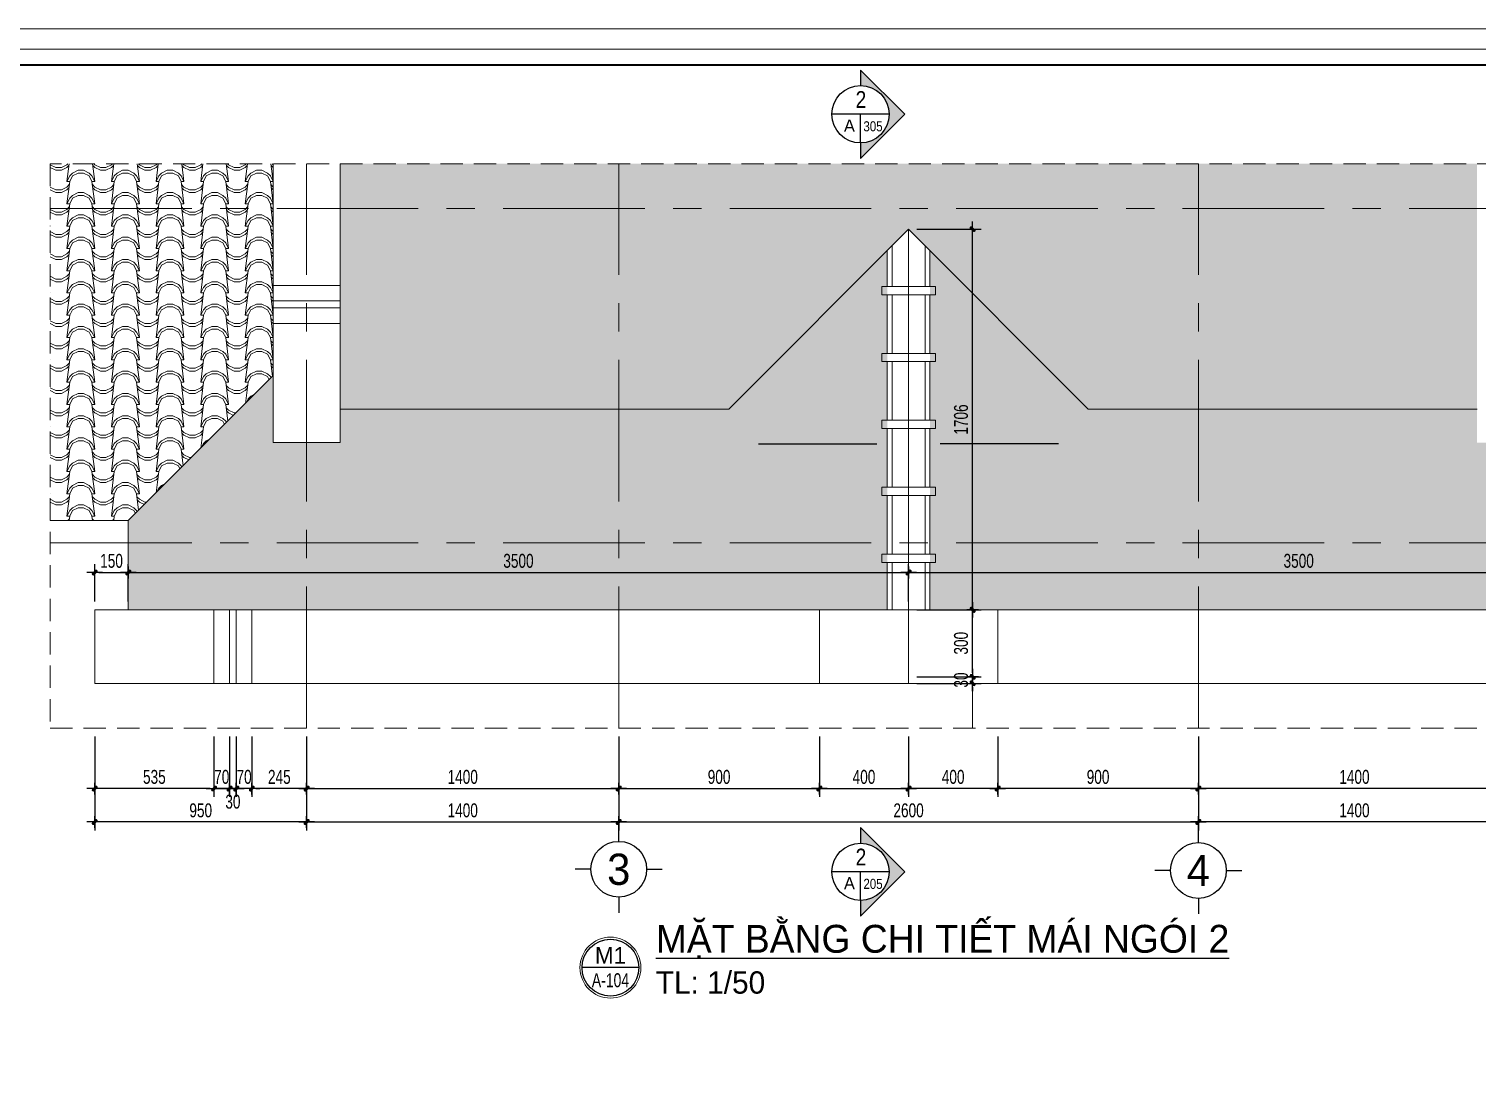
# Model space of a CAD drawing. Header units: inches. Extents: x 88947 to 296847, y 35049 to 161062.
# Drawn here: x 238817 to 245313, y 135393 to 140060 of the extents above; entities that cross this region are included whole.
import ezdxf
from ezdxf.enums import TextEntityAlignment as Align
from ezdxf.xclip import XClip

# ---------------------------------------------------------------- set-up
doc = ezdxf.new("R2010")
doc.units = ezdxf.units.IN
doc.header["$MEASUREMENT"] = 0
doc.header["$XCLIPFRAME"] = 0
doc.header["$PDMODE"] = 1
for name, pattern in [('ACAD_ISO03W100', [30, 12, -18]), ('CENTER', [50.8, 31.75, -6.35, 6.35, -6.35]), ('DASHED', [0.75, 0.5, -0.25])]:
    doc.linetypes.add(name, pattern=pattern)
for name, color, linetype, lineweight in [('A-Dims', 145, 'Continuous', 25), ('A-Text', 30, 'Continuous', 9), ('A-Wall', 2, 'Continuous', 35), ('CUA', 42, 'Continuous', 20), ('DIM', 7, 'Continuous', 25), ('GHICHU', 40, 'Continuous', 18), ('HACTH', 8, 'Continuous', 5), ('KHUNG 2', 144, 'Continuous', 18), ('KY HIEU', 4, 'Continuous', 25), ('NETMANH', 192, 'Continuous', 18), ('netthay', 254, 'Continuous', 25), ('THAY', 3, 'Continuous', 18), ('TRUC', 252, 'ACAD_ISO03W100', 13)]:
    doc.layers.add(name, color=color, linetype=linetype, lineweight=lineweight)
doc.layers.add('NHO', color=8, linetype='Continuous')
doc.layers.add('text', color=2, linetype='Continuous')
doc.styles.add('AVO-B', font='VAVOB.TTF')
doc.styles.add('DDCo-B-Helve-condense', font='VHELVCB.TTF')
doc.styles.add('FRANKO', font='VFRANKO.TTF')
doc.styles.add('TAS-MTEXT', font='VAVOB.TTF', dxfattribs={"width": 0.75})
doc.styles.add('VHELVEN', font='VHELVEN.TTF')
doc.styles.add('VNI-HELVE-CONDENSE', font='VNARIAL.TTF', dxfattribs={"width": 0.7})
doc.dimstyles.new('TAS-50', dxfattribs={"dimscale": 25, "dimtxt": 2.5, "dimasz": 0.7, "dimexe": 1.5, "dimexo": 1.5, "dimgap": 0.8, "dimtad": 1, "dimdec": 0, "dimzin": 3, "dimdsep": 46, "dimtxsty": 'VNI-HELVE-CONDENSE', "dimblk": 'TICK', "dimcen": 2.5, "dimclrt": 71, "dimazin": 2, "dimtfac": 0.75, "dimtdec": 0, "dimtix": 1, "dimtmove": 2, "dimatfit": 2, "dimldrblk": 'TICK123', "dimfxl": 1.5, "dimtolj": 1, "dimtzin": 0, "dimarcsym": 0})
doc.dimstyles.new('TL 100', dxfattribs={"dimscale": 100, "dimtxt": 1.25, "dimasz": 0.5, "dimexe": 1, "dimexo": 1, "dimgap": 0.5, "dimtad": 1, "dimdec": 0, "dimzin": 3, "dimdsep": 46, "dimtxsty": 'VNI-HELVE-CONDENSE', "dimblk": 'DOT', "dimcen": 2, "dimclrt": 7, "dimazin": 2, "dimtfac": 0.75, "dimtdec": 0, "dimtix": 1, "dimtmove": 2, "dimatfit": 2, "dimfxl": 1.5, "dimtolj": 1, "dimtzin": 0, "dimarcsym": 0})
pattern_1 = [(90, (238805.15, 137630.31), (-100, 200), [25, -175]), (90, (238792.65, 137630.31), (-100, 200), [25, -75]), (90, (238780.15, 137730.31), (-100, 200), [25, -175]), (90, (238842.65, 137580.31), (-100, 200), [12.5, -100, 12.5, -75]), (135, (238817.65, 137592.81), (-100, 6e-15), [17.6777, -265.165]), (135, (238780.15, 137580.31), (-100, 6e-15), [12.63, -270.2127]), (135, (238767.65, 137580.31), (-100, 6e-15), [15.15, -267.6927]), (225, (238767.65, 137705.31), (-100, 6e-15), [15.15, -267.6927]), (225, (238780.15, 137705.31), (-100, 6e-15), [12.63, -270.2127]), (225, (238817.65, 137692.81), (-100, 6e-15), [17.6777, -265.165]), (116.565, (238817.65, 137605.31), (-100, 5e-05), [27.951, -195.656]), (116.565, (238805.15, 137605.31), (-100, 5e-05), [27.951, -195.656]), (116.565, (238792.65, 137555.31), (-100, 5e-05), [27.951, -195.656]), (116.565, (238780.15, 137555.31), (-100, 5e-05), [27.951, -195.656]), (153.43495, (238842.65, 137580.307), (-100, -5e-05), [27.951, -419.2627]), (153.43495, (238842.65, 137592.807), (-100, -5e-05), [27.951, -419.2627]), (206.56505, (238842.65, 137692.807), (-100, 5e-05), [27.951, -419.2627]), (206.56505, (238842.65, 137705.307), (-100, 5e-05), [27.951, -419.2627]), (243.435, (238817.65, 137680.31), (-100, -5e-05), [27.951, -195.656]), (243.435, (238805.15, 137680.31), (-100, -5e-05), [27.951, -195.656]), (243.435, (238792.65, 137730.31), (-100, -5e-05), [27.951, -195.656]), (243.435, (238780.15, 137730.31), (-100, -5e-05), [27.951, -195.656]), (172.87498, (238842.648, 137580.307), (-100.000016, -2.5e-05), [100.7782, -1511.6733]), (187.12502, (238842.648, 137705.307), (-100.000016, 2.5e-05), [100.7782, -1511.6733])]

# ---------------------------------------------------------------- blocks, each defined once
blk = doc.blocks.new('_Dot')
at = {"layer": 'netthay', "color": 0, "lineweight": -2}
blk.add_line((-0.5, 0), (-1, 0), dxfattribs=at)
at = {"layer": 'netthay', "color": 0, "const_width": 0.5}
blk.add_lwpolyline([(-0.25, 0, 1), (0.25, 0, 1)], format="xyb", close=True, dxfattribs=at)
blk = doc.blocks.new('A$C02956A0F')
at = {"layer": 'THAY'}
for p, q in [((0, 95.6), (263, 95.6)), ((0, 73.7), (263, 73.7)), ((263, 0), (263, 120.3)), ((263, 120.3), (300, 120.3)), ((300, 95.6), (563, 95.6)), ((300, 73.7), (563, 73.7)), ((563, 0), (563, 120.3)), ((563, 120.3), (600, 120.3)), ((600, 95.6), (863, 95.6)), ((600, 73.7), (863, 73.7)), ((863, 0), (863, 120.3)), ((863, 120.3), (900, 120.3)), ((900, 95.6), (1163, 95.6)), ((900, 73.7), (1163, 73.7)), ((1163, 0), (1163, 120.3)), ((1163, 120.3), (1200, 120.3)), ((1200, 95.6), (1463, 95.6)), ((1200, 73.7), (1463, 73.7)), ((1463, 0), (1463, 120.3)), ((1463, 120.3), (1500, 120.3)), ((1500, 95.6), (1763, 95.6)), ((1500, 73.7), (1763, 73.7)), ((1763, 0), (1763, 120.3)), ((1763, 120.3), (1800, 120.3)), ((1800, 95.6), (2063, 95.6)), ((1800, 73.7), (2063, 73.7)), ((2063, 0), (2063, 120.3)), ((2063, 120.3), (2100, 120.3)), ((2100, 95.6), (2363, 95.6)), ((2100, 73.7), (2363, 73.7)), ((2363, 0), (2363, 120.3)), ((2363, 120.3), (2400, 120.3)), ((2400, 95.6), (2663, 95.6)), ((2400, 73.7), (2663, 73.7)), ((2663, 0), (2663, 120.3)), ((2663, 120.3), (2700, 120.3)), ((2700, 95.6), (2963, 95.6)), ((2700, 73.7), (2963, 73.7)), ((2963, 0), (2963, 120.3)), ((2963, 120.3), (3000, 120.3)), ((3000, 95.6), (3263, 95.6)), ((3000, 73.7), (3263, 73.7)), ((3263, 0), (3263, 120.3)), ((3263, 120.3), (3300, 120.3)), ((3300, 95.6), (3563, 95.6)), ((3300, 73.7), (3563, 73.7)), ((3563, 0), (3563, 120.3)), ((3563, 120.3), (3600, 120.3)), ((3600, 95.6), (3863, 95.6)), ((3600, 73.7), (3863, 73.7)), ((3863, 0), (3863, 120.3)), ((3863, 120.3), (3900, 120.3)), ((3900, 95.6), (4162.9, 95.6)), ((3900, 73.7), (4162.9, 73.7)), ((4162.9, 0), (4162.9, 120.3)), ((4162.9, 120.3), (4200, 120.3)), ((4200, 95.6), (4462.9, 95.6)), ((4200, 73.7), (4462.9, 73.7)), ((4462.9, 0), (4462.9, 120.3)), ((4462.9, 120.3), (4500, 120.3)), ((4500, 95.6), (4762.9, 95.6)), ((4500, 73.7), (4762.9, 73.7)), ((4762.9, 0), (4762.9, 120.3)), ((4762.9, 120.3), (4800, 120.3)), ((4800, 95.6), (5062.9, 95.6)), ((4800, 73.7), (5062.9, 73.7)), ((5062.9, 0), (5062.9, 120.3)), ((5062.9, 120.3), (5100, 120.3)), ((263, 0), (263, -120.3)), ((563, 0), (563, -120.3)), ((863, 0), (863, -120.3)), ((1163, 0), (1163, -120.3)), ((1463, 0), (1463, -120.3)), ((1763, 0), (1763, -120.3)), ((2063, 0), (2063, -120.3)), ((2363, 0), (2363, -120.3)), ((2663, 0), (2663, -120.3)), ((2963, 0), (2963, -120.3)), ((3263, 0), (3263, -120.3)), ((3563, 0), (3563, -120.3)), ((3863, 0), (3863, -120.3)), ((4162.9, 0), (4162.9, -120.3)), ((4462.9, 0), (4462.9, -120.3)), ((4762.9, 0), (4762.9, -120.3)), ((5062.9, 0), (5062.9, -120.3)), ((0, -73.7), (263, -73.7)), ((0, -95.6), (263, -95.6)), ((263, -120.3), (300, -120.3)), ((300, -73.7), (563, -73.7)), ((300, -95.6), (563, -95.6)), ((563, -120.3), (600, -120.3)), ((600, -73.7), (863, -73.7)), ((600, -95.6), (863, -95.6)), ((863, -120.3), (900, -120.3)), ((900, -73.7), (1163, -73.7)), ((900, -95.6), (1163, -95.6)), ((1163, -120.3), (1200, -120.3)), ((1200, -73.7), (1463, -73.7)), ((1200, -95.6), (1463, -95.6)), ((1463, -120.3), (1500, -120.3)), ((1500, -73.7), (1763, -73.7)), ((1500, -95.6), (1763, -95.6)), ((1763, -120.3), (1800, -120.3)), ((1800, -73.7), (2063, -73.7)), ((1800, -95.6), (2063, -95.6)), ((2063, -120.3), (2100, -120.3)), ((2100, -73.7), (2363, -73.7)), ((2100, -95.6), (2363, -95.6)), ((2363, -120.3), (2400, -120.3)), ((2400, -73.7), (2663, -73.7)), ((2400, -95.6), (2663, -95.6)), ((2663, -120.3), (2700, -120.3)), ((2700, -73.7), (2963, -73.7)), ((2700, -95.6), (2963, -95.6)), ((2963, -120.3), (3000, -120.3)), ((3000, -73.7), (3263, -73.7)), ((3000, -95.6), (3263, -95.6)), ((3263, -120.3), (3300, -120.3)), ((3300, -73.7), (3563, -73.7)), ((3300, -95.6), (3563, -95.6)), ((3563, -120.3), (3600, -120.3)), ((3600, -73.7), (3863, -73.7)), ((3600, -95.6), (3863, -95.6)), ((3863, -120.3), (3900, -120.3)), ((3900, -73.7), (4162.9, -73.7)), ((3900, -95.6), (4162.9, -95.6)), ((4162.9, -120.3), (4200, -120.3)), ((4200, -73.7), (4462.9, -73.7)), ((4200, -95.6), (4462.9, -95.6)), ((4462.9, -120.3), (4500, -120.3)), ((4500, -73.7), (4762.9, -73.7)), ((4500, -95.6), (4762.9, -95.6)), ((4762.9, -120.3), (4800, -120.3)), ((4800, -73.7), (5062.9, -73.7)), ((4800, -95.6), (5062.9, -95.6)), ((5062.9, -120.3), (5100, -120.3))]:
    blk.add_line(p, q, dxfattribs=at)
for points in [[(300, 0), (300, 120.3)], [(600, 0), (600, 120.3)], [(900, 0), (900, 120.3)], [(1200, 0), (1200, 120.3)], [(1500, 0), (1500, 120.3)], [(1800, 0), (1800, 120.3)], [(2100, 0), (2100, 120.3)], [(2400, 0), (2400, 120.3)], [(2700, 0), (2700, 120.3)], [(3000, 0), (3000, 120.3)], [(3300, 0), (3300, 120.3)], [(3600, 0), (3600, 120.3)], [(3900, 0), (3900, 120.3)], [(4200, 0), (4200, 120.3)], [(4500, 0), (4500, 120.3)], [(4800, 0), (4800, 120.3)], [(5100, 0), (5100, 120.3)], [(300, 0), (300, -120.3)], [(600, 0), (600, -120.3)], [(900, 0), (900, -120.3)], [(1200, 0), (1200, -120.3)], [(1500, 0), (1500, -120.3)], [(1800, 0), (1800, -120.3)], [(2100, 0), (2100, -120.3)], [(2400, 0), (2400, -120.3)], [(2700, 0), (2700, -120.3)], [(3000, 0), (3000, -120.3)], [(3300, 0), (3300, -120.3)], [(3600, 0), (3600, -120.3)], [(3900, 0), (3900, -120.3)], [(4200, 0), (4200, -120.3)], [(4500, 0), (4500, -120.3)], [(4800, 0), (4800, -120.3)], [(5100, 0), (5100, -120.3)]]:
    blk.add_lwpolyline(points, dxfattribs=at)
blk = doc.blocks.new('A$C20782791')
at = {"layer": 'THAY'}
for points in [[(534.5, -330), (534.5, 0)], [(604.6, -330), (604.6, 0)], [(634.7, -330), (634.7, 0)], [(704.7, -330), (704.7, 0)]]:
    blk.add_lwpolyline(points, dxfattribs=at)
blk = doc.blocks.new('khung ten')
at = {"layer": 'A-Wall', "ltscale": 0.7}
blk.add_lwpolyline([(267204, -219099), (305804, -219099), (305804, -190799), (267204, -190799)], close=True, dxfattribs=at)
at = {"layer": 'KHUNG 2', "ltscale": 0.7}
blk.add_lwpolyline([(267004, -219299), (306004, -219299), (306004, -190599), (267004, -190599)], close=True, dxfattribs=at)
at = {"layer": 'NETMANH', "ltscale": 0.7}
blk.add_lwpolyline([(265004, -220042), (307004, -220042), (307004, -190342), (265004, -190342)], close=True, dxfattribs=at)
blk = doc.blocks.new('TICK')
at = {"layer": 'A-Dims', "color": 1}
for p, q in [((-2, 0), (2, 0)), ((0, 1.5), (0, -1.5))]:
    blk.add_line(p, q, dxfattribs=at)
at = {"layer": 'A-Dims', "color": 1, "const_width": 0.788}
blk.add_lwpolyline([(-0.33, -0.35), (0.38, 0.38)], dxfattribs=at)
at = {"layer": 'A-Dims', "color": 1, "const_width": 0.394}
for points in [[(0.24, 0.52, -0.414214), (0.52, 0.52, -1)], [(0.52, 0.52, -0.414214), (0.52, 0.24, -1)], [(-0.47, -0.21, 0.414214), (-0.47, -0.49, 1)], [(-0.47, -0.49, 0.414214), (-0.19, -0.49, 1)]]:
    blk.add_lwpolyline(points, format="xyb", dxfattribs=at)
blk = doc.blocks.new('*D2898')
at = {"layer": 'Defpoints', "color": 0}
for p in [(239263.1, 137623.3), (239112.6, 137455.8), (239263.1, 137455.8)]:
    blk.add_point(p, dxfattribs=at)
at = {"layer": 'DIM', "color": 0, "lineweight": -2}
for p, q in [((239112.6, 137493.3), (239112.6, 137660.8)), ((239263.1, 137493.3), (239263.1, 137660.8)), ((239130.1, 137623.3), (239245.6, 137623.3))]:
    blk.add_line(p, q, dxfattribs=at)
at = {"layer": 'DIM', "color": 0, "lineweight": -2, "xscale": 17.5, "yscale": 17.5, "zscale": 17.5, "rotation": 180}
blk.add_blockref('TICK', (239112.6, 137623.3), dxfattribs=at)
at = {"layer": 'DIM', "color": 0, "lineweight": -2, "xscale": 17.5, "yscale": 17.5, "zscale": 17.5}
blk.add_blockref('TICK', (239263.1, 137623.3), dxfattribs=at)
at = {"layer": 'DIM', "color": 71, "insert": (239187.8, 137675.2), "char_height": 62.5, "attachment_point": 5, "style": 'VNI-HELVE-CONDENSE'}
blk.add_mtext('\\A1;150', dxfattribs=at)
blk = doc.blocks.new('TICK123')
at = {"layer": 'A-Dims', "color": 1}
blk.add_lwpolyline([(0.05, 0, 0, 0.84, 0), (-2.11, 0, 8.4, 8.4, 0)], format="xyseb", dxfattribs=at)
blk = doc.blocks.new('*D2899')
at = {"layer": 'Defpoints', "color": 0}
for p in [(242763.1, 137623.3), (239263.1, 137455.8), (242763.1, 137455.8)]:
    blk.add_point(p, dxfattribs=at)
at = {"layer": 'DIM', "color": 0, "lineweight": -2}
for p, q in [((239263.1, 137493.3), (239263.1, 137660.8)), ((242763.1, 137493.3), (242763.1, 137660.8)), ((239280.6, 137623.3), (242745.6, 137623.3))]:
    blk.add_line(p, q, dxfattribs=at)
at = {"layer": 'DIM', "color": 0, "lineweight": -2, "xscale": 17.5, "yscale": 17.5, "zscale": 17.5, "rotation": 180}
blk.add_blockref('TICK', (239263.1, 137623.3), dxfattribs=at)
at = {"layer": 'DIM', "color": 0, "lineweight": -2, "xscale": 17.5, "yscale": 17.5, "zscale": 17.5}
blk.add_blockref('TICK', (242763.1, 137623.3), dxfattribs=at)
at = {"layer": 'DIM', "color": 71, "insert": (241013.1, 137675.2), "char_height": 62.5, "attachment_point": 5, "style": 'VNI-HELVE-CONDENSE'}
blk.add_mtext('\\A1;3500', dxfattribs=at)
blk = doc.blocks.new('*D2900')
at = {"layer": 'Defpoints', "color": 0}
for p in [(246263.1, 137623.3), (242763.1, 137455.8), (246263.1, 137455.8)]:
    blk.add_point(p, dxfattribs=at)
at = {"layer": 'DIM', "color": 0, "lineweight": -2}
for p, q in [((242763.1, 137493.3), (242763.1, 137660.8)), ((246263.1, 137493.3), (246263.1, 137660.8)), ((242780.6, 137623.3), (246245.6, 137623.3))]:
    blk.add_line(p, q, dxfattribs=at)
at = {"layer": 'DIM', "color": 0, "lineweight": -2, "xscale": 17.5, "yscale": 17.5, "zscale": 17.5, "rotation": 180}
blk.add_blockref('TICK', (242763.1, 137623.3), dxfattribs=at)
at = {"layer": 'DIM', "color": 0, "lineweight": -2, "xscale": 17.5, "yscale": 17.5, "zscale": 17.5}
blk.add_blockref('TICK', (246263.1, 137623.3), dxfattribs=at)
at = {"layer": 'DIM', "color": 71, "insert": (244513.1, 137675.2), "char_height": 62.5, "attachment_point": 5, "style": 'VNI-HELVE-CONDENSE'}
blk.add_mtext('\\A1;3500', dxfattribs=at)
blk = doc.blocks.new('*D2673')
at = {"layer": 'Defpoints', "color": 0}
for p in [(241463.1, 136925.8), (242363.1, 136925.8), (242363.1, 136654.8)]:
    blk.add_point(p, dxfattribs=at)
at = {"layer": 'DIM', "color": 0, "lineweight": -2}
for p, q in [((241463.1, 136888.3), (241463.1, 136617.3)), ((242363.1, 136888.3), (242363.1, 136617.3)), ((241480.6, 136654.8), (242345.6, 136654.8))]:
    blk.add_line(p, q, dxfattribs=at)
at = {"layer": 'DIM', "color": 0, "lineweight": -2, "xscale": 17.5, "yscale": 17.5, "zscale": 17.5, "rotation": 180}
blk.add_blockref('TICK', (241463.1, 136654.8), dxfattribs=at)
at = {"layer": 'DIM', "color": 0, "lineweight": -2, "xscale": 17.5, "yscale": 17.5, "zscale": 17.5}
blk.add_blockref('TICK', (242363.1, 136654.8), dxfattribs=at)
at = {"layer": 'DIM', "color": 71, "insert": (241913.1, 136706.6), "char_height": 62.5, "attachment_point": 5, "style": 'VNI-HELVE-CONDENSE'}
blk.add_mtext('\\A1;900', dxfattribs=at)
blk = doc.blocks.new('*D2674')
at = {"layer": 'Defpoints', "color": 0}
for p in [(242363.1, 136925.8), (242763.1, 136925.8), (242763.1, 136654.8)]:
    blk.add_point(p, dxfattribs=at)
at = {"layer": 'DIM', "color": 0, "lineweight": -2}
for p, q in [((242363.1, 136888.3), (242363.1, 136617.3)), ((242763.1, 136888.3), (242763.1, 136617.3)), ((242380.6, 136654.8), (242745.6, 136654.8))]:
    blk.add_line(p, q, dxfattribs=at)
at = {"layer": 'DIM', "color": 0, "lineweight": -2, "xscale": 17.5, "yscale": 17.5, "zscale": 17.5, "rotation": 180}
blk.add_blockref('TICK', (242363.1, 136654.8), dxfattribs=at)
at = {"layer": 'DIM', "color": 0, "lineweight": -2, "xscale": 17.5, "yscale": 17.5, "zscale": 17.5}
blk.add_blockref('TICK', (242763.1, 136654.8), dxfattribs=at)
at = {"layer": 'DIM', "color": 71, "insert": (242563.1, 136706.6), "char_height": 62.5, "attachment_point": 5, "style": 'VNI-HELVE-CONDENSE'}
blk.add_mtext('\\A1;400', dxfattribs=at)
blk = doc.blocks.new('*D2675')
at = {"layer": 'Defpoints', "color": 0}
for p in [(241463.1, 136925.8), (244063.1, 136925.8), (244063.1, 136504.8)]:
    blk.add_point(p, dxfattribs=at)
at = {"layer": 'DIM', "color": 0, "lineweight": -2}
for p, q in [((241463.1, 136888.3), (241463.1, 136467.3)), ((244063.1, 136888.3), (244063.1, 136467.3)), ((241480.6, 136504.8), (244045.6, 136504.8))]:
    blk.add_line(p, q, dxfattribs=at)
at = {"layer": 'DIM', "color": 0, "lineweight": -2, "xscale": 17.5, "yscale": 17.5, "zscale": 17.5, "rotation": 180}
blk.add_blockref('TICK', (241463.1, 136504.8), dxfattribs=at)
at = {"layer": 'DIM', "color": 0, "lineweight": -2, "xscale": 17.5, "yscale": 17.5, "zscale": 17.5}
blk.add_blockref('TICK', (244063.1, 136504.8), dxfattribs=at)
at = {"layer": 'DIM', "color": 71, "insert": (242763.1, 136556.6), "char_height": 62.5, "attachment_point": 5, "style": 'VNI-HELVE-CONDENSE'}
blk.add_mtext('\\A1;2600', dxfattribs=at)
blk = doc.blocks.new('*D2676')
at = {"layer": 'Defpoints', "color": 0}
for p in [(243163.1, 136925.8), (244063.1, 136925.8), (243163.1, 136654.8)]:
    blk.add_point(p, dxfattribs=at)
at = {"layer": 'DIM', "color": 0, "lineweight": -2}
for p, q in [((243163.1, 136888.3), (243163.1, 136617.3)), ((244063.1, 136888.3), (244063.1, 136617.3)), ((244045.6, 136654.8), (243180.6, 136654.8))]:
    blk.add_line(p, q, dxfattribs=at)
at = {"layer": 'DIM', "color": 0, "lineweight": -2, "xscale": 17.5, "yscale": 17.5, "zscale": 17.5, "rotation": 180}
blk.add_blockref('TICK', (243163.1, 136654.8), dxfattribs=at)
at = {"layer": 'DIM', "color": 0, "lineweight": -2, "xscale": 17.5, "yscale": 17.5, "zscale": 17.5}
blk.add_blockref('TICK', (244063.1, 136654.8), dxfattribs=at)
at = {"layer": 'DIM', "color": 71, "insert": (243613.1, 136706.6), "char_height": 62.5, "attachment_point": 5, "style": 'VNI-HELVE-CONDENSE'}
blk.add_mtext('\\A1;900', dxfattribs=at)
blk = doc.blocks.new('*D2677')
at = {"layer": 'Defpoints', "color": 0}
for p in [(242763.1, 136925.8), (243163.1, 136925.8), (242763.1, 136654.8)]:
    blk.add_point(p, dxfattribs=at)
at = {"layer": 'DIM', "color": 0, "lineweight": -2}
for p, q in [((242763.1, 136888.3), (242763.1, 136617.3)), ((243163.1, 136888.3), (243163.1, 136617.3)), ((243145.6, 136654.8), (242780.6, 136654.8))]:
    blk.add_line(p, q, dxfattribs=at)
at = {"layer": 'DIM', "color": 0, "lineweight": -2, "xscale": 17.5, "yscale": 17.5, "zscale": 17.5, "rotation": 180}
blk.add_blockref('TICK', (242763.1, 136654.8), dxfattribs=at)
at = {"layer": 'DIM', "color": 0, "lineweight": -2, "xscale": 17.5, "yscale": 17.5, "zscale": 17.5}
blk.add_blockref('TICK', (243163.1, 136654.8), dxfattribs=at)
at = {"layer": 'DIM', "color": 71, "insert": (242963.1, 136706.6), "char_height": 62.5, "attachment_point": 5, "style": 'VNI-HELVE-CONDENSE'}
blk.add_mtext('\\A1;400', dxfattribs=at)
blk = doc.blocks.new('TRUCCOT')
for p, q in [((0, -140), (0, 0)), ((-250, -390), (-390, -390)), ((250, -390), (390, -390)), ((0, -640), (0, -780))]:
    blk.add_line(p, q)
blk.add_circle((0, -390), 250)
at = {"layer": 'GHICHU', "style": 'VHELVEN'}
blk.add_attdef('TRUC', text='', height=280, dxfattribs=at).set_placement((0, -390), align=Align.MIDDLE_CENTER)
blk = doc.blocks.new('*D2678')
at = {"layer": 'Defpoints', "color": 0}
for p in [(240063.1, 136925.8), (241463.1, 136925.8), (241463.1, 136654.8)]:
    blk.add_point(p, dxfattribs=at)
at = {"layer": 'DIM', "color": 0, "lineweight": -2}
for p, q in [((240063.1, 136888.3), (240063.1, 136617.3)), ((241463.1, 136888.3), (241463.1, 136617.3)), ((240080.6, 136654.8), (241445.6, 136654.8))]:
    blk.add_line(p, q, dxfattribs=at)
at = {"layer": 'DIM', "color": 0, "lineweight": -2, "xscale": 17.5, "yscale": 17.5, "zscale": 17.5, "rotation": 180}
blk.add_blockref('TICK', (240063.1, 136654.8), dxfattribs=at)
at = {"layer": 'DIM', "color": 0, "lineweight": -2, "xscale": 17.5, "yscale": 17.5, "zscale": 17.5}
blk.add_blockref('TICK', (241463.1, 136654.8), dxfattribs=at)
at = {"layer": 'DIM', "color": 71, "insert": (240763.1, 136706.6), "char_height": 62.5, "attachment_point": 5, "style": 'VNI-HELVE-CONDENSE'}
blk.add_mtext('\\A1;1400', dxfattribs=at)
blk = doc.blocks.new('*D2679')
at = {"layer": 'Defpoints', "color": 0}
for p in [(239817.8, 136925.8), (240063.1, 136925.8), (239817.8, 136654.8)]:
    blk.add_point(p, dxfattribs=at)
at = {"layer": 'DIM', "color": 0, "lineweight": -2}
for p, q in [((239817.8, 136888.3), (239817.8, 136617.3)), ((240063.1, 136888.3), (240063.1, 136617.3)), ((240045.6, 136654.8), (239835.3, 136654.8))]:
    blk.add_line(p, q, dxfattribs=at)
at = {"layer": 'DIM', "color": 0, "lineweight": -2, "xscale": 17.5, "yscale": 17.5, "zscale": 17.5, "rotation": 180}
blk.add_blockref('TICK', (239817.8, 136654.8), dxfattribs=at)
at = {"layer": 'DIM', "color": 0, "lineweight": -2, "xscale": 17.5, "yscale": 17.5, "zscale": 17.5}
blk.add_blockref('TICK', (240063.1, 136654.8), dxfattribs=at)
at = {"layer": 'DIM', "color": 71, "insert": (239940.4, 136706.6), "char_height": 62.5, "attachment_point": 5, "style": 'VNI-HELVE-CONDENSE'}
blk.add_mtext('\\A1;245', dxfattribs=at)
blk = doc.blocks.new('*D2680')
at = {"layer": 'Defpoints', "color": 0}
for p in [(239747.3, 136925.8), (239817.3, 136925.8), (239747.3, 136654.8)]:
    blk.add_point(p, dxfattribs=at)
at = {"layer": 'DIM', "color": 0, "lineweight": -2}
for p, q in [((239747.3, 136888.3), (239747.3, 136617.3)), ((239817.3, 136888.3), (239817.3, 136617.3)), ((239729.8, 136654.8), (239712.3, 136654.8)), ((239817.3, 136654.8), (239747.3, 136654.8)), ((239834.8, 136654.8), (239852.3, 136654.8))]:
    blk.add_line(p, q, dxfattribs=at)
at = {"layer": 'DIM', "color": 0, "lineweight": -2, "xscale": 17.5, "yscale": 17.5, "zscale": 17.5}
blk.add_blockref('TICK', (239747.3, 136654.8), dxfattribs=at)
at = {"layer": 'DIM', "color": 0, "lineweight": -2, "xscale": 17.5, "yscale": 17.5, "zscale": 17.5, "rotation": 180}
blk.add_blockref('TICK', (239817.3, 136654.8), dxfattribs=at)
at = {"layer": 'DIM', "color": 71, "insert": (239782.3, 136706.6), "char_height": 62.5, "attachment_point": 5, "style": 'VNI-HELVE-CONDENSE'}
blk.add_mtext('\\A1;70', dxfattribs=at)
blk = doc.blocks.new('*D2681')
at = {"layer": 'Defpoints', "color": 0}
for p in [(239717.2, 136925.8), (239747.3, 136925.8), (239717.2, 136654.8)]:
    blk.add_point(p, dxfattribs=at)
at = {"layer": 'DIM', "color": 0, "lineweight": -2}
for p, q in [((239717.2, 136888.3), (239717.2, 136617.3)), ((239747.3, 136888.3), (239747.3, 136617.3)), ((239699.7, 136654.8), (239682.2, 136654.8)), ((239747.3, 136654.8), (239717.2, 136654.8)), ((239764.8, 136654.8), (239782.3, 136654.8))]:
    blk.add_line(p, q, dxfattribs=at)
at = {"layer": 'DIM', "color": 0, "lineweight": -2, "xscale": 17.5, "yscale": 17.5, "zscale": 17.5}
blk.add_blockref('TICK', (239717.2, 136654.8), dxfattribs=at)
at = {"layer": 'DIM', "color": 0, "lineweight": -2, "xscale": 17.5, "yscale": 17.5, "zscale": 17.5, "rotation": 180}
blk.add_blockref('TICK', (239747.3, 136654.8), dxfattribs=at)
at = {"layer": 'DIM', "color": 71, "insert": (239732.2, 136595.6), "char_height": 62.5, "attachment_point": 5, "style": 'VNI-HELVE-CONDENSE'}
blk.add_mtext('\\A1;30', dxfattribs=at)
blk = doc.blocks.new('*D2682')
at = {"layer": 'Defpoints', "color": 0}
for p in [(239647.2, 136925.8), (239717.2, 136925.8), (239647.2, 136654.8)]:
    blk.add_point(p, dxfattribs=at)
at = {"layer": 'DIM', "color": 0, "lineweight": -2}
for p, q in [((239647.2, 136888.3), (239647.2, 136617.3)), ((239717.2, 136888.3), (239717.2, 136617.3)), ((239629.7, 136654.8), (239612.2, 136654.8)), ((239717.2, 136654.8), (239647.2, 136654.8)), ((239734.7, 136654.8), (239752.2, 136654.8))]:
    blk.add_line(p, q, dxfattribs=at)
at = {"layer": 'DIM', "color": 0, "lineweight": -2, "xscale": 17.5, "yscale": 17.5, "zscale": 17.5}
blk.add_blockref('TICK', (239647.2, 136654.8), dxfattribs=at)
at = {"layer": 'DIM', "color": 0, "lineweight": -2, "xscale": 17.5, "yscale": 17.5, "zscale": 17.5, "rotation": 180}
blk.add_blockref('TICK', (239717.2, 136654.8), dxfattribs=at)
at = {"layer": 'DIM', "color": 71, "insert": (239682.2, 136706.6), "char_height": 62.5, "attachment_point": 5, "style": 'VNI-HELVE-CONDENSE'}
blk.add_mtext('\\A1;70', dxfattribs=at)
blk = doc.blocks.new('*D2683')
at = {"layer": 'Defpoints', "color": 0}
for p in [(239112.6, 136925.8), (239647.2, 136925.8), (239112.6, 136654.8)]:
    blk.add_point(p, dxfattribs=at)
at = {"layer": 'DIM', "color": 0, "lineweight": -2}
for p, q in [((239112.6, 136888.3), (239112.6, 136617.3)), ((239647.2, 136888.3), (239647.2, 136617.3)), ((239629.7, 136654.8), (239130.1, 136654.8))]:
    blk.add_line(p, q, dxfattribs=at)
at = {"layer": 'DIM', "color": 0, "lineweight": -2, "xscale": 17.5, "yscale": 17.5, "zscale": 17.5, "rotation": 180}
blk.add_blockref('TICK', (239112.6, 136654.8), dxfattribs=at)
at = {"layer": 'DIM', "color": 0, "lineweight": -2, "xscale": 17.5, "yscale": 17.5, "zscale": 17.5}
blk.add_blockref('TICK', (239647.2, 136654.8), dxfattribs=at)
at = {"layer": 'DIM', "color": 71, "insert": (239379.9, 136706.7), "char_height": 62.5, "attachment_point": 5, "style": 'VNI-HELVE-CONDENSE'}
blk.add_mtext('\\A1;535', dxfattribs=at)
blk = doc.blocks.new('*D2687')
at = {"layer": 'Defpoints', "color": 0}
for p in [(240063.1, 136925.8), (241463.1, 136925.8), (241463.1, 136504.8)]:
    blk.add_point(p, dxfattribs=at)
at = {"layer": 'DIM', "color": 0, "lineweight": -2}
for p, q in [((240063.1, 136888.3), (240063.1, 136467.3)), ((241463.1, 136888.3), (241463.1, 136467.3)), ((240080.6, 136504.8), (241445.6, 136504.8))]:
    blk.add_line(p, q, dxfattribs=at)
at = {"layer": 'DIM', "color": 0, "lineweight": -2, "xscale": 17.5, "yscale": 17.5, "zscale": 17.5, "rotation": 180}
blk.add_blockref('TICK', (240063.1, 136504.8), dxfattribs=at)
at = {"layer": 'DIM', "color": 0, "lineweight": -2, "xscale": 17.5, "yscale": 17.5, "zscale": 17.5}
blk.add_blockref('TICK', (241463.1, 136504.8), dxfattribs=at)
at = {"layer": 'DIM', "color": 71, "insert": (240763.1, 136556.6), "char_height": 62.5, "attachment_point": 5, "style": 'VNI-HELVE-CONDENSE'}
blk.add_mtext('\\A1;1400', dxfattribs=at)
blk = doc.blocks.new('*D2688')
at = {"layer": 'Defpoints', "color": 0}
for p in [(239112.6, 136925.8), (240063.1, 136925.8), (239112.6, 136504.8)]:
    blk.add_point(p, dxfattribs=at)
at = {"layer": 'DIM', "color": 0, "lineweight": -2}
for p, q in [((239112.6, 136888.3), (239112.6, 136467.3)), ((240063.1, 136888.3), (240063.1, 136467.3)), ((240045.6, 136504.8), (239130.1, 136504.8))]:
    blk.add_line(p, q, dxfattribs=at)
at = {"layer": 'DIM', "color": 0, "lineweight": -2, "xscale": 17.5, "yscale": 17.5, "zscale": 17.5, "rotation": 180}
blk.add_blockref('TICK', (239112.6, 136504.8), dxfattribs=at)
at = {"layer": 'DIM', "color": 0, "lineweight": -2, "xscale": 17.5, "yscale": 17.5, "zscale": 17.5}
blk.add_blockref('TICK', (240063.1, 136504.8), dxfattribs=at)
at = {"layer": 'DIM', "color": 71, "insert": (239587.9, 136556.6), "char_height": 62.5, "attachment_point": 5, "style": 'VNI-HELVE-CONDENSE'}
blk.add_mtext('\\A1;950', dxfattribs=at)
blk = doc.blocks.new('*D2689')
at = {"layer": 'Defpoints', "color": 0}
for p in [(244063.1, 136925.8), (245463.1, 136925.8), (244063.1, 136654.8)]:
    blk.add_point(p, dxfattribs=at)
at = {"layer": 'DIM', "color": 0, "lineweight": -2}
for p, q in [((244063.1, 136888.3), (244063.1, 136617.3)), ((245463.1, 136888.3), (245463.1, 136617.3)), ((245445.6, 136654.8), (244080.6, 136654.8))]:
    blk.add_line(p, q, dxfattribs=at)
at = {"layer": 'DIM', "color": 0, "lineweight": -2, "xscale": 17.5, "yscale": 17.5, "zscale": 17.5, "rotation": 180}
blk.add_blockref('TICK', (244063.1, 136654.8), dxfattribs=at)
at = {"layer": 'DIM', "color": 0, "lineweight": -2, "xscale": 17.5, "yscale": 17.5, "zscale": 17.5}
blk.add_blockref('TICK', (245463.1, 136654.8), dxfattribs=at)
at = {"layer": 'DIM', "color": 71, "insert": (244763.1, 136706.6), "char_height": 62.5, "attachment_point": 5, "style": 'VNI-HELVE-CONDENSE'}
blk.add_mtext('\\A1;1400', dxfattribs=at)
blk = doc.blocks.new('*D2695')
at = {"layer": 'Defpoints', "color": 0}
for p in [(244063.1, 136925.8), (245463.1, 136925.8), (244063.1, 136504.8)]:
    blk.add_point(p, dxfattribs=at)
at = {"layer": 'DIM', "color": 0, "lineweight": -2}
for p, q in [((244063.1, 136888.3), (244063.1, 136467.3)), ((245463.1, 136888.3), (245463.1, 136467.3)), ((245445.6, 136504.8), (244080.6, 136504.8))]:
    blk.add_line(p, q, dxfattribs=at)
at = {"layer": 'DIM', "color": 0, "lineweight": -2, "xscale": 17.5, "yscale": 17.5, "zscale": 17.5, "rotation": 180}
blk.add_blockref('TICK', (244063.1, 136504.8), dxfattribs=at)
at = {"layer": 'DIM', "color": 0, "lineweight": -2, "xscale": 17.5, "yscale": 17.5, "zscale": 17.5}
blk.add_blockref('TICK', (245463.1, 136504.8), dxfattribs=at)
at = {"layer": 'DIM', "color": 71, "insert": (244763.1, 136556.6), "char_height": 62.5, "attachment_point": 5, "style": 'VNI-HELVE-CONDENSE'}
blk.add_mtext('\\A1;1400', dxfattribs=at)
blk = doc.blocks.new('*D2697')
at = {"layer": 'Defpoints', "color": 0}
for p in [(242858.7, 137456.2), (243050.5, 137456.2), (242825.7, 137156.2)]:
    blk.add_point(p, dxfattribs=at)
at = {"layer": 'DIM', "color": 0, "lineweight": -2}
for p, q in [((242896.2, 137456.2), (243088, 137456.2)), ((243050.5, 137173.7), (243050.5, 137438.7)), ((242863.2, 137156.2), (243088, 137156.2))]:
    blk.add_line(p, q, dxfattribs=at)
at = {"layer": 'DIM', "color": 0, "lineweight": -2, "xscale": 17.5, "yscale": 17.5, "zscale": 17.5}
for p, rotation in [((243050.5, 137456.2), 90), ((243050.5, 137156.2), 270)]:
    blk.add_blockref('TICK', p, dxfattribs=dict(at, rotation=rotation))
at = {"layer": 'DIM', "color": 71, "insert": (242998.6, 137306.2), "char_height": 62.5, "attachment_point": 5, "rotation": 90, "style": 'VNI-HELVE-CONDENSE'}
blk.add_mtext('\\A1;300', dxfattribs=at)
blk = doc.blocks.new('*D2698')
at = {"layer": 'Defpoints', "color": 0}
for p in [(242763.1, 137156.2), (242763.1, 137126.2), (243050.5, 137126.2)]:
    blk.add_point(p, dxfattribs=at)
at = {"layer": 'DIM', "color": 0, "lineweight": -2}
for p, q in [((243050.5, 137173.7), (243050.5, 137191.2)), ((242800.6, 137156.2), (243088, 137156.2)), ((242800.6, 137126.2), (243088, 137126.2)), ((243050.5, 137156.2), (243050.5, 137126.2)), ((243050.5, 137108.7), (243050.5, 137091.2))]:
    blk.add_line(p, q, dxfattribs=at)
at = {"layer": 'DIM', "color": 0, "lineweight": -2, "xscale": 17.5, "yscale": 17.5, "zscale": 17.5}
for p, rotation in [((243050.5, 137156.2), 270), ((243050.5, 137126.2), 90)]:
    blk.add_blockref('TICK', p, dxfattribs=dict(at, rotation=rotation))
at = {"layer": 'DIM', "color": 71, "insert": (242998.6, 137141.2), "char_height": 62.5, "attachment_point": 5, "rotation": 90, "style": 'VNI-HELVE-CONDENSE'}
blk.add_mtext('\\A1;30', dxfattribs=at)
blk = doc.blocks.new('*D2699')
at = {"layer": 'Defpoints', "color": 0}
for p in [(242763.1, 139162.2), (243050.5, 139162.2), (242763.1, 137455.8)]:
    blk.add_point(p, dxfattribs=at)
at = {"layer": 'DIM', "color": 0, "lineweight": -2}
for p, q in [((242800.6, 139162.2), (243088, 139162.2)), ((243050.5, 137473.3), (243050.5, 139144.7)), ((242800.6, 137455.8), (243088, 137455.8))]:
    blk.add_line(p, q, dxfattribs=at)
at = {"layer": 'DIM', "color": 0, "lineweight": -2, "xscale": 17.5, "yscale": 17.5, "zscale": 17.5}
for p, rotation in [((243050.5, 139162.2), 90), ((243050.5, 137455.8), 270)]:
    blk.add_blockref('TICK', p, dxfattribs=dict(at, rotation=rotation))
at = {"layer": 'DIM', "color": 71, "insert": (242998.6, 138309), "char_height": 62.5, "attachment_point": 5, "rotation": 90, "style": 'VNI-HELVE-CONDENSE'}
blk.add_mtext('\\A1;1706', dxfattribs=at)

msp = doc.modelspace()

# ---------------------------------------------------------------- hatches: boundary and pattern name
at = {"layer": 'HACTH'}
h = msp.add_hatch(dxfattribs=at)
h.set_pattern_fill('TILE_02', color=256, scale=100, style=0, pattern_type=2)
h.set_pattern_definition([(0, (237037.56, 138313.76), (200, 100), [25, -175]), (0, (237037.56, 138326.26), (200, 100), [25, -75]), (0, (237137.56, 138338.76), (200, 100), [25, -175]), (0, (236987.56, 138276.26), (200, 100), [12.5, -100, 12.5, -75]), (45, (237000.06, 138301.26), (0, 100), [17.6777, -265.165]), (45, (236987.56, 138338.76), (0, 100), [12.63, -270.2127]), (45, (236987.56, 138351.26), (0, 100), [15.15, -267.6927]), (135, (237112.56, 138351.26), (0, 100), [15.15, -267.693]), (135, (237112.56, 138338.76), (0, 100), [12.63, -270.213]), (135, (237100.06, 138301.26), (0, 100), [17.678, -265.165]), (26.565, (237012.56, 138301.26), (5e-05, 100), [27.951, -195.656]), (26.565, (237012.56, 138313.76), (5e-05, 100), [27.951, -195.656]), (26.565, (236962.56, 138326.26), (5e-05, 100), [27.951, -195.656]), (26.565, (236962.56, 138338.76), (5e-05, 100), [27.951, -195.656]), (63.435, (236987.562, 138276.263), (-5e-05, 100), [27.951, -419.2627]), (63.435, (237000.062, 138276.263), (-5e-05, 100), [27.951, -419.2627]), (116.565, (237100.062, 138276.263), (5e-05, 100), [27.951, -419.2627]), (116.565, (237112.562, 138276.263), (5e-05, 100), [27.951, -419.2627]), (153.435, (237087.56, 138301.26), (-5e-05, 100), [27.951, -195.656]), (153.435, (237087.56, 138313.76), (-5e-05, 100), [27.951, -195.656]), (153.435, (237137.56, 138326.26), (-5e-05, 100), [27.951, -195.656]), (153.435, (237137.56, 138338.76), (-5e-05, 100), [27.951, -195.656]), (82.875, (236987.562, 138276.263), (-2.5e-05, 100.000016), [100.778, -1511.6733]), (97.125, (237112.562, 138276.263), (2.5e-05, 100.000016), [100.778, -1511.6733])])
h.paths.add_polyline_path([(238912.6, 139455.8), (238912.6, 139255.8), (239913.1, 139255.8), (239913.1, 139455.8)])
h.paths.add_polyline_path([(238912.6, 139255.8), (238912.6, 137855.8), (239263.1, 137855.8), (239913.1, 138505.9), (239913.1, 139255.8)])
h = msp.add_hatch(dxfattribs=at)
h.set_pattern_fill('TILE_02', color=256, scale=100, style=0, pattern_type=2)
h.set_pattern_definition([(0, (236987.56, 228699.74), (200, 100), [25, -175]), (0, (236987.56, 228712.24), (200, 100), [25, -75]), (0, (237087.56, 228724.74), (200, 100), [25, -175]), (0, (236937.56, 228662.24), (200, 100), [12.5, -100, 12.5, -75]), (45, (236950.06, 228687.24), (0, 100.00003), [17.6777, -265.165]), (45, (236937.56, 228724.74), (0, 100.00003), [12.63, -270.2127]), (45, (236937.56, 228737.24), (0, 100.00003), [15.15, -267.6927]), (135, (237062.56, 228737.24), (0, 100.00003), [15.15, -267.6927]), (135, (237062.56, 228724.74), (0, 100.00003), [12.63, -270.2127]), (135, (237050.06, 228687.24), (0, 100.00003), [17.6777, -265.165]), (26.56505, (236962.56, 228687.24), (4.5e-05, 100), [27.9509, -195.6559]), (26.56505, (236962.56, 228699.74), (4.5e-05, 100), [27.9509, -195.6559]), (26.56505, (236912.56, 228712.24), (4.5e-05, 100), [27.9509, -195.6559]), (26.56505, (236912.56, 228724.74), (4.5e-05, 100), [27.9509, -195.6559]), (63.43495, (236937.562, 228662.24), (-4.5e-05, 100), [27.9509, -419.2627]), (63.43495, (236950.062, 228662.24), (-4.5e-05, 100), [27.9509, -419.2627]), (116.56505, (237050.062, 228662.24), (4.5e-05, 100), [27.9509, -419.2627]), (116.56505, (237062.562, 228662.24), (4.5e-05, 100), [27.9509, -419.2627]), (153.43495, (237037.56, 228687.24), (-4.5e-05, 100), [27.9509, -195.6559]), (153.43495, (237037.56, 228699.74), (-4.5e-05, 100), [27.9509, -195.6559]), (153.43495, (237087.56, 228712.24), (-4.5e-05, 100), [27.9509, -195.6559]), (153.43495, (237087.56, 228724.74), (-4.5e-05, 100), [27.9509, -195.6559]), (82.874984, (236937.562, 228662.241), (-2.54e-05, 100.0000155), [100.7782, -1511.6733]), (97.125016, (237062.562, 228662.241), (2.54e-05, 100.0000155), [100.7782, -1511.6733])])
h.paths.add_polyline_path([(240213.1, 138355.8), (241563.1, 138355.8), (241563.1, 139255.8), (240213.1, 139255.8)])
h.paths.add_polyline_path([(243963.1, 138355.8), (245313.1, 138355.8), (245313.1, 139255.8), (243963.1, 139255.8)])
h.paths.add_polyline_path([(241563.1, 138355.8), (241957.1, 138355.8), (242763.1, 139161.8), (243569.1, 138355.8), (243963.1, 138355.8), (243963.1, 139255.8), (241563.1, 139255.8)])
h.paths.add_polyline_path([(245313.1, 139455.8), (243963.1, 139455.8), (243963.1, 139255.8), (245313.1, 139255.8)])
h.paths.add_polyline_path([(243963.1, 139455.8), (241563.1, 139455.8), (241563.1, 139255.8), (243963.1, 139255.8)])
h.paths.add_polyline_path([(241563.1, 139455.8), (240213.1, 139455.8), (240213.1, 139255.8), (241563.1, 139255.8)])
h = msp.add_hatch(dxfattribs=at)
h.set_pattern_fill('TILE_02', color=256, scale=100, angle=90, style=0, pattern_type=2)
h.set_pattern_definition(pattern_1)
h.paths.add_polyline_path([(242667.5, 139066.2), (241957.1, 138355.8), (241463.1, 138355.8), (241463.1, 137755.8), (242667.5, 137755.8)])
h.paths.add_polyline_path([(242667.5, 137755.8), (241463.1, 137755.8), (241463.1, 137455.8), (242667.5, 137455.8)])
h.paths.add_polyline_path([(241463.1, 138355.8), (240213.1, 138355.8), (240213.1, 138205.8), (240063.1, 138205.8), (240063.1, 137755.8), (241463.1, 137755.8)])
h.paths.add_polyline_path([(241463.1, 137755.8), (240063.1, 137755.8), (240063.1, 137455.8), (241463.1, 137455.8)])
h.paths.add_polyline_path([(240063.1, 138205.8), (239913.1, 138205.8), (239913.1, 138505.9), (239263.1, 137855.8), (239263.1, 137755.8), (240063.1, 137755.8)])
h.paths.add_polyline_path([(240063.1, 137755.8), (239263.1, 137755.8), (239263.1, 137455.8), (240063.1, 137455.8)])
h = msp.add_hatch(dxfattribs=at)
h.set_pattern_fill('TILE_02', color=256, scale=100, angle=90, style=0, pattern_type=2)
h.set_pattern_definition(pattern_1)
h.paths.add_polyline_path([(242858.7, 139066.2), (243569.1, 138355.8), (244063.1, 138355.8), (244063.1, 137755.8), (242858.7, 137755.8)])
h.paths.add_polyline_path([(242858.7, 137755.8), (244063.1, 137755.8), (244063.1, 137455.8), (242858.7, 137455.8)])
h.paths.add_polyline_path([(244063.1, 138355.8), (245313.1, 138355.8), (245313.1, 138205.8), (245463.1, 138205.8), (245463.1, 137755.8), (244063.1, 137755.8)])
h.paths.add_polyline_path([(244063.1, 137755.8), (245463.1, 137755.8), (245463.1, 137455.8), (244063.1, 137455.8)])
h.paths.add_polyline_path([(245463.1, 138205.8), (245613.1, 138205.8), (245613.1, 138505.9), (246263.1, 137855.8), (246263.1, 137755.8), (245463.1, 137755.8)])
h.paths.add_polyline_path([(245463.1, 137755.8), (246263.1, 137755.8), (246263.1, 137455.8), (245463.1, 137455.8)])
at = {"layer": 'KY HIEU'}
for points in [[(242745.8, 139677.6), (242547.4, 139876), (242547.4, 139806, -1), (242547.4, 139549.1), (242547.4, 139479.1)], [(242745.8, 136281.4), (242547.4, 136479.8), (242547.4, 136409.8, -1), (242547.4, 136152.9), (242547.4, 136082.9)]]:
    msp.add_hatch(color=256, dxfattribs=at).paths.add_polyline_path(points)

# ---------------------------------------------------------------- linework, layer by layer
at = {"layer": 'HACTH'}
msp.add_lwpolyline([(243050.3, 136925.8), (243050.3, 137295)], dxfattribs=at)
at = {"layer": 'KHUNG 2', "linetype": 'DASHED', "ltscale": 200}
msp.add_lwpolyline([(238912.6, 136925.8), (246613.6, 136925.8), (246613.6, 139455.8), (238912.6, 139455.8)], close=True, dxfattribs=at)
at = {"layer": 'KY HIEU'}
msp.add_line((241553.3, 135851.8), (241298.3, 135851.8), dxfattribs=at)
at = {"layer": 'KY HIEU', "const_width": 2.75}
msp.add_lwpolyline([(241298.4, 135851.8, 1), (241553.1, 135851.8, 1)], format="xyb", close=True, dxfattribs=at)
at = {"layer": 'NHO'}
msp.add_circle((241425.8, 135851.8), 127.5, dxfattribs=at)
at = {"layer": 'text', "color": 2, "linetype": 'Continuous'}
for p, q in [((242675.8, 139677.6), (242418.9, 139677.6)), ((242675.8, 136281.4), (242418.9, 136281.4))]:
    msp.add_line(p, q, dxfattribs=at)
for points in [[(242547.4, 139549.1), (242547.4, 139479.1), (242745.8, 139677.6), (242547.4, 139876), (242547.4, 139806)], [(242547.4, 139549.1), (242547.4, 139677.6)], [(242547.4, 136152.9), (242547.4, 136082.9), (242745.8, 136281.4), (242547.4, 136479.8), (242547.4, 136409.8)], [(242547.4, 136152.9), (242547.4, 136281.4)]]:
    msp.add_lwpolyline(points, dxfattribs=at)
for centre in [(242547.4, 139677.6), (242547.4, 136281.4)]:
    msp.add_circle(centre, 128.5, dxfattribs=at)
at = {"layer": 'THAY'}
for points in [[(240213.1, 139455.8), (240213.1, 138205.8), (239913.1, 138205.8), (239913.1, 139455.8)], [(243569.1, 138355.8), (242763.1, 139161.8), (241957.1, 138355.8)], [(242763.1, 137455.8), (242763.1, 139161.8)], [(239913.1, 138505.9), (239263.1, 137855.8)], [(240663.1, 138355.8), (240663.1, 138355.8), (240213.1, 138355.8)], [(241957.1, 138355.8), (240213.1, 138355.8)], [(245313.1, 138355.8), (243569.1, 138355.8)], [(244863.1, 138355.8), (244863.1, 138355.8), (245313.1, 138355.8)], [(239263.1, 137855.8), (238912.6, 137855.8)], [(239263.1, 137855.8), (239263.1, 137455.8)], [(239647.2, 137125.8), (239647.2, 137455.8)], [(239717.2, 137125.8), (239717.2, 137455.8)], [(239747.3, 137125.8), (239747.3, 137455.8)], [(239817.3, 137125.8), (239817.3, 137455.8)], [(242363.1, 137125.8), (242363.1, 137455.8)], [(242763.1, 137125.8), (242763.1, 137455.8)], [(242763.1, 137125.8), (242763.1, 137455.8)], [(243163.1, 137125.8), (243163.1, 137455.8)]]:
    msp.add_lwpolyline(points, dxfattribs=at)
msp.add_lwpolyline([(239112.6, 137455.8), (246413.6, 137455.8), (246413.6, 137125.8), (239112.6, 137125.8)], close=True, dxfattribs=at)
at = {"layer": 'THAY', "color": 8}
msp.add_circle((241425.8, 135851.8), 136.6, dxfattribs=at)
at = {"layer": 'TRUC', "linetype": 'CENTER', "ltscale": 20}
for points in [[(240063.1, 136925.8), (240063.1, 139455.8)], [(241463.1, 136925.8), (241463.1, 139455.8)], [(244063.1, 136925.8), (244063.1, 139455.8)], [(238912.6, 139255.8), (246613.6, 139255.8)], [(238912.6, 137755.8), (246613.6, 137755.8)]]:
    msp.add_lwpolyline(points, dxfattribs=at)

# ---------------------------------------------------------------- block references
at = {"layer": 'A-Text', "xscale": 0.3535714285681024, "yscale": 0.3535714286845177, "zscale": 0.3535714286832132}
msp.add_blockref('khung ten', (143749.4, 207359.5), dxfattribs=at)
at = {"layer": 'DIM'}
ref = msp.add_blockref('A$C20782791', (239913.1, 138205.8), dxfattribs=dict(at, rotation=90))
XClip(ref).set_block_clipping_path([(364.5484553687, -300), (1241.9153532701, 121.2920722421)])
ref = msp.add_blockref('TRUCCOT', (241463.1, 136487.9), dxfattribs=dict(at, xscale=0.5, yscale=0.5, zscale=0.5))
ref.add_attrib('TRUC', '3', dxfattribs={"layer": 'GHICHU', "height": 140, "style": 'FRANKO'}).set_placement((241463.1, 136292.9), align=Align.MIDDLE_CENTER)
ref = msp.add_blockref('TRUCCOT', (244063.1, 136482.3), dxfattribs=dict(at, xscale=0.5, yscale=0.5, zscale=0.5))
ref.add_attrib('TRUC', '4', dxfattribs={"layer": 'GHICHU', "height": 140, "style": 'FRANKO'}).set_placement((244063.1, 136287.3), align=Align.MIDDLE_CENTER)
at = {"layer": 'NETMANH'}
ref = msp.add_blockref('A$C02956A0F', (242763.1, 137405.8), dxfattribs=dict(at, xscale=-1, rotation=270))
XClip(ref).set_block_clipping_path([(50, -0.0000000004), (50, 400.0000000002), (1298.3354455603, 457.6645544393), (1756.0000000085, -0.0000000089), (950, -806.0000000174), (50, -400.0000000009)])

# ---------------------------------------------------------------- texts
at = {"layer": 'text', "linetype": 'Continuous'}
for s, height, style, p in [('2', 75, 'DDCo-B-Helve-condense', (242549.4, 139706.4)), ('A', 55, 'AVO-B', (242497.8, 139599)), ('305', 45, 'DDCo-B-Helve-condense', (242603.6, 139601.1)), ('2', 75, 'DDCo-B-Helve-condense', (242549.4, 136310.3)), ('A', 55, 'AVO-B', (242497.8, 136202.8)), ('205', 45, 'DDCo-B-Helve-condense', (242603.6, 136204.9))]:
    msp.add_text(s, height=height, dxfattribs=dict(at, style=style)).set_placement(p, align=Align.CENTER)
at = {"layer": 'text', "style": 'FRANKO'}
msp.add_text('M1', height=75, dxfattribs=at).set_placement((241425.9, 135869.3), align=Align.CENTER)
at = {"layer": 'text', "style": 'TAS-MTEXT', "width": 0.75}
msp.add_text('A-104', height=62.5, dxfattribs=at).set_placement((241425.9, 135764.1), align=Align.CENTER)
at = {"layer": 'text', "insert": (241629.3, 136043.6), "char_height": 125, "width": 5864.249, "attachment_point": 1, "style": 'FRANKO'}
msp.add_mtext('{\\LMAËT BAÈNG CHI TIEÁT MAÙI NGOÙI 2\\P\\H0.8x;\\lTL: 1/50 }', dxfattribs=at)

# ---------------------------------------------------------------- dimensions: what is measured, and where the dimension line sits
at = {"layer": 'DIM'}
for base, p1, p2, angle, picture, middle in [((243050.5, 139162.2), (242763.1, 137455.8), (242763.1, 139162.2), 270, '*D2699', (242998.6, 138309)), ((243050.5, 137456.2), (242825.7, 137156.2), (242858.7, 137456.2), 270, '*D2697', (242998.6, 137306.2)), ((243050.5, 137126.2), (242763.1, 137156.2), (242763.1, 137126.2), 270, '*D2698', (242998.6, 137141.2)), ((242763.1, 136654.8), (243163.1, 136925.8), (242763.1, 136925.8), 180, '*D2677', (242963.1, 136706.6)), ((243163.1, 136654.8), (244063.1, 136925.8), (243163.1, 136925.8), 180, '*D2676', (243613.1, 136706.6)), ((244063.1, 136654.8), (245463.1, 136925.8), (244063.1, 136925.8), 180, '*D2689', (244763.1, 136706.6)), ((244063.1, 136504.8), (245463.1, 136925.8), (244063.1, 136925.8), 180, '*D2695', (244763.1, 136556.6))]:
    dim = msp.add_linear_dim(base=base, p1=p1, p2=p2, angle=angle, dimstyle='TAS-50', dxfattribs=at)
    dim.commit()
    dim.dimension.update_dxf_attribs({"geometry": picture, "text_midpoint": middle})
for base, p1, p2, picture, middle in [((239263.0754, 137623.2838), (239112.6184, 137455.8364), (239263.0754, 137455.8364), '*D2898', (239187.8469, 137675.1733)), ((242763.1, 137623.3), (239263.1, 137455.8), (242763.1, 137455.8), '*D2899', (241013.1, 137675.2)), ((246263.1, 137623.3), (242763.1, 137455.8), (246263.1, 137455.8), '*D2900', (244513.1, 137675.2)), ((239112.6, 136654.8), (239647.2, 136925.8), (239112.6, 136925.8), '*D2683', (239379.9, 136706.7)), ((239112.6184, 136504.7505), (240063.0917, 136925.8364), (239112.6184, 136925.8364), '*D2688', (239587.855, 136556.64)), ((239647.2, 136654.8), (239717.2, 136925.8), (239647.2, 136925.8), '*D2682', (239682.2, 136706.6)), ((239747.3, 136654.8), (239817.3, 136925.8), (239747.3, 136925.8), '*D2680', (239782.3, 136706.6)), ((239817.8, 136654.8), (240063.1, 136925.8), (239817.8, 136925.8), '*D2679', (239940.4, 136706.6)), ((241463.1, 136654.8), (240063.1, 136925.8), (241463.1, 136925.8), '*D2678', (240763.1, 136706.6)), ((241463.1, 136504.8), (240063.1, 136925.8), (241463.1, 136925.8), '*D2687', (240763.1, 136556.6)), ((242363.1, 136654.8), (241463.1, 136925.8), (242363.1, 136925.8), '*D2673', (241913.1, 136706.6)), ((244063.1, 136504.8), (241463.1, 136925.8), (244063.1, 136925.8), '*D2675', (242763.1, 136556.6)), ((242763.1, 136654.8), (242363.1, 136925.8), (242763.1, 136925.8), '*D2674', (242563.1, 136706.6))]:
    dim = msp.add_linear_dim(base=base, p1=p1, p2=p2, dimstyle='TAS-50', dxfattribs=at)
    dim.commit()
    dim.dimension.update_dxf_attribs({"geometry": picture, "text_midpoint": middle})
dim = msp.add_linear_dim(base=(239717.2, 136654.8), p1=(239747.3, 136925.8), p2=(239717.2, 136925.8), dimstyle='TAS-50', dxfattribs=at)
dim.commit()
dim.dimension.update_dxf_attribs({"geometry": '*D2681', "text_midpoint": (239732.2, 136595.6), "dimtype": 160})

# ---------------------------------------------------------------- leaders
at = {"layer": 'CUA'}
for points in [[(242090.5, 138199.8), (242620.8, 138199.8)], [(243435.7, 138199.8), (242905.3, 138199.8)]]:
    msp.add_leader(points, dimstyle='TL 100', override={"dimasz": 1.5, "dimgap": 0.5, "dimtad": 0}, dxfattribs=at)

doc.saveas('drawing.dxf')
